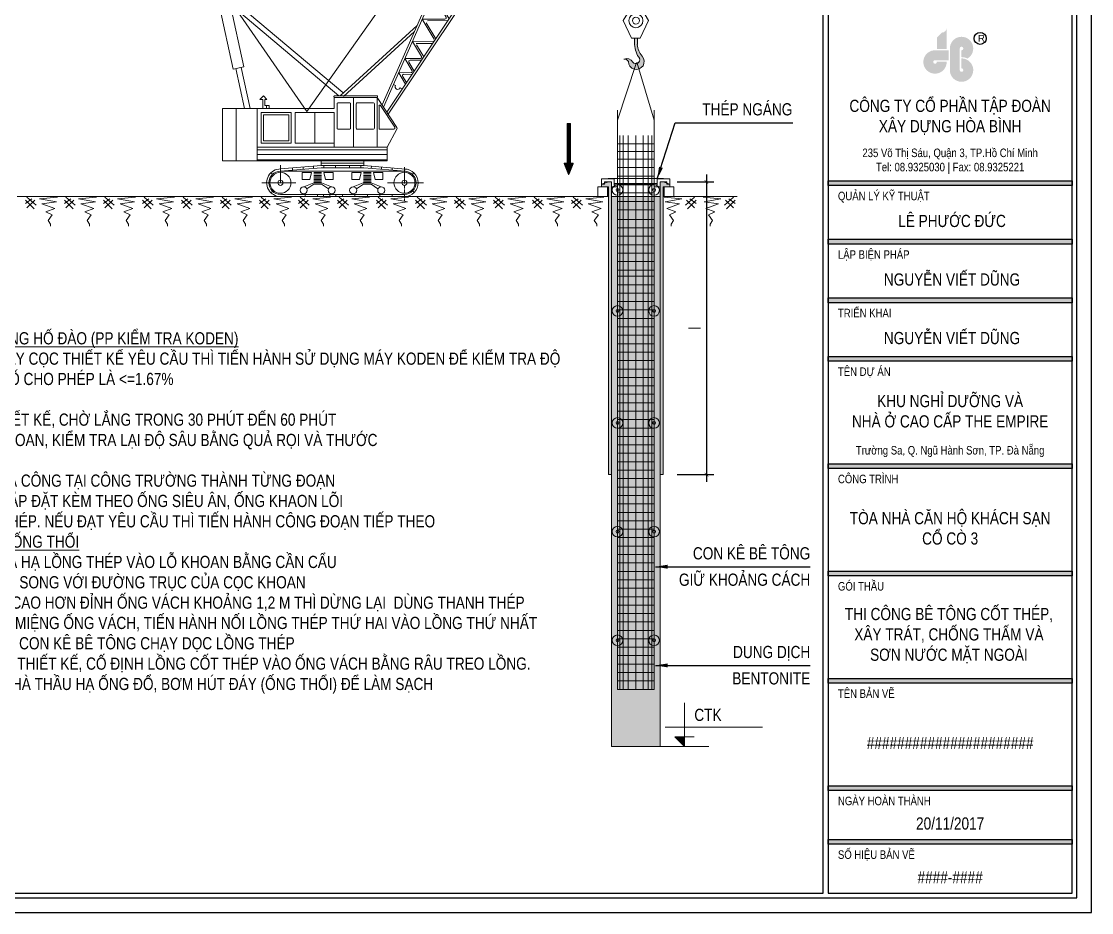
# Model space of a CAD drawing. Header units: millimetres. Extents: x -376071 to 28028791, y -269234 to 29325.
# Drawn here: x 270018 to 291958, y -148882 to -130615 of the extents above; entities that cross this region are included whole.
import ezdxf
from ezdxf.enums import TextEntityAlignment as Align

# ---------------------------------------------------------------- set-up
doc = ezdxf.new("R2010")
doc.units = ezdxf.units.MM
doc.header["$LTSCALE"] = 100
doc.linetypes.add('ACAD_ISO10W100', pattern=[18.5, 12, -3, 0.5, -3])
doc.linetypes.add('CONTINOUS', pattern=[0])
for name, color, linetype, lineweight in [('02. leader', 8, 'CONTINOUS', 5), ('02. NET BAO', 7, 'CONTINOUS', 13), ('02. Net dam', 7, 'CONTINOUS', 13), ('02. Net dim', 8, 'CONTINOUS', 0), ('02. net manh', 8, 'CONTINOUS', 0), ('0_TEXT', 7, 'Continuous', 15)]:
    doc.layers.add(name, color=color, linetype=linetype, lineweight=lineweight)
doc.layers.add('03. HATCH 01', color=8, linetype='Continuous')
doc.layers.add('03. HATCH 03', color=5, linetype='Continuous')
doc.styles.add('Arial 0.8', font='arial_0.ttf', dxfattribs={"width": 0.8, "height": 250})
doc.styles.add('DIM', font='vnsimli.shx', dxfattribs={"width": 0.6})
doc.dimstyles.new('1-100', dxfattribs={"dimscale": 100, "dimtxt": 2.5, "dimasz": 0.75, "dimexe": 1.5, "dimexo": 0.5, "dimgap": 1.2, "dimtad": 1, "dimtoh": 1, "dimdec": 0, "dimzin": 0, "dimdsep": 46, "dimtxsty": 'DIM', "dimblk": 'ARCHTICK', "dimcen": 0.09, "dimdle": 1.5, "dimclrd": 8, "dimclre": 8, "dimclrt": 7, "dimadec": 0, "dimazin": 0, "dimtfac": 1, "dimtdec": 0, "dimtix": 1, "dimtofl": 0, "dimtmove": 0, "dimatfit": 3, "dimfxl": 6, "dimfxlon": 1, "dimtolj": 1, "dimtzin": 0, "dimarcsym": 0})
doc.dimstyles.new('KT1', dxfattribs={"dimtxt": 250, "dimasz": 1000, "dimexe": 100, "dimexo": 100, "dimgap": 50, "dimtad": 1, "dimdec": 0, "dimzin": 2, "dimdsep": 46, "dimtxsty": 'Standard', "dimblk2": 'OBLIQUE', "dimcen": 0.09, "dimdle": 100, "dimclrt": 2, "dimadec": 0, "dimazin": 0, "dimtfac": 1, "dimtdec": 0, "dimtofl": 0, "dimtmove": 0, "dimatfit": 3, "dimfxl": 1, "dimtolj": 1, "dimtzin": 2, "dimarcsym": 0})

# ---------------------------------------------------------------- blocks, each defined once
blk = doc.blocks.new('_ArchTick')
at = {"color": 0, "linetype": 'ByBlock', "const_width": 0.15}
blk.add_lwpolyline([(-0.5, -0.5), (0.5, 0.5)], dxfattribs=at)
blk = doc.blocks.new('*D161')
at = {"layer": '02. Net dim', "color": 8, "lineweight": -2, "transparency": 16777216}
for p, q in [((284062, -133754), (284062, -140054)), ((283462, -133904), (284212, -133904)), ((283462, -139904), (284212, -139904))]:
    blk.add_line(p, q, dxfattribs=at)
at = {"layer": 'Defpoints', "color": 0, "lineweight": 0, "transparency": 16777216}
for p in [(283173, -133904), (283173, -139904), (284062, -139904)]:
    blk.add_point(p, dxfattribs=at)
at = {"layer": '02. Net dim', "color": 8, "lineweight": -2, "transparency": 16777216, "xscale": 75, "yscale": 75, "zscale": 75}
for p, rotation in [((284062, -133904), 90), ((284062, -139904), 270)]:
    blk.add_blockref('_ArchTick', p, dxfattribs=dict(at, rotation=rotation))
at = {"layer": '02. Net dim', "color": 7, "lineweight": 0, "transparency": 16777216, "insert": (283817, -136904), "char_height": 250, "attachment_point": 5, "rotation": 90, "style": 'DIM'}
blk.add_mtext('\\A1;l', dxfattribs=at)
blk = doc.blocks.new('May co so')
at = {"layer": '02. net manh'}
h = blk.add_hatch(dxfattribs=at)
h.set_pattern_fill('ANSI37', color=256, scale=1.08, style=0)
h.set_pattern_definition([(45, (-11703.69094, -33052.00255), (-0.09545941546, 0.09545941546), []), (135, (-11703.69094, -33052.00255), (-0.09545941546, -0.09545941546), [])])
h.paths.add_polyline_path([(7404, 2646, 0.413975), (7418, 2875, -0.167509), (7318, 3113), (7318, 3243), (7288, 3243), (7262, 3243), (7262, 3113, 0.166919), (7365, 2830, -0.37486), (7318, 2731)])
h.paths.add_polyline_path([(7318, 2731, -0.325623), (7223, 2753, 0.383868), (7044, 2815, -0.345642), (7134, 2767, 0.646507), (7404, 2646)])
at = {"lineweight": 0}
for p, q in [((7288, 10999), (7288, 3804)), ((7147, 3804), (7029, 3608)), ((7147, 3804), (7288, 3804)), ((7429, 3804), (7288, 3804)), ((7429, 3804), (7546, 3608)), ((7029, 3608), (7199, 3243)), ((7546, 3608), (7377, 3243)), ((7199, 3243), (7288, 3243)), ((7377, 3243), (7288, 3243))]:
    blk.add_line(p, q, dxfattribs=at)
at = {"layer": '02. NET BAO'}
for p, q in [((543, 1745), (7140, 11048)), ((555, 5475), (7140, 11048)), ((5571, 8698), (7140, 11048)), ((6145, 8383), (7282, 10969)), ((3124, 4234), (5568, 8694)), ((3698, 3919), (6143, 8379)), ((-1263, 4137), (574, 5725)), ((-1227, 4168), (631, 5576)), ((-1084, 3889), (771, 5495)), ((2087, 1877), (3122, 4231)), ((-1014, 4063), (1277, 2131)), ((-969, 2611), (-1250, 3896)), ((-1031, 3941), (1197, 2061)), ((-748, 2659), (-1029, 3944)), ((-949, 3895), (543, 1745)), ((3696, 3916), (2209, 1689)), ((1222, 2061), (2803, 3505)), ((1296, 2050), (2750, 3384)), ((7262, 3113), (7262, 3243)), ((7318, 3113), (7318, 3243)), ((-748, 2659), (-969, 2611)), ((-620, 1807), (-804, 2647)), ((-736, 1807), (-914, 2623)), ((1103, 2033), (1097, 2044)), ((1103, 2033), (1103, 1807)), ((1106, 2061), (1982, 2061)), ((1985, 2033), (1984, 2035)), ((1985, 2033), (1991, 2044)), ((2387, 1415), (1985, 2033)), ((-1184, 1807), (1103, 1807)), ((-1184, 733), (-1184, 1807)), ((2191, 1013), (2389, 1381)), ((2191, 733), (2191, 1013)), ((-1184, 733), (2191, 733)), ((832, 636), (2, 565)), ((832, 636), (1711, 636)), ((1711, 636), (2567, 563)), ((0, 0), (2543, 0))]:
    blk.add_line(p, q, dxfattribs=at)
for centre in [(653, 5594), (-1162, 4022)]:
    blk.add_circle(centre, 154, dxfattribs=at)
for centre, radius, start, end in [((7726, 3122), 464, 181.0451, 218.9506), ((7713, 3140), 397, 183.8282, 221.6445), ((7296, 2767), 162, 180, 42.0247), ((7099, 2685), 142, 28.7217, 112.7224), ((7058, 2734), 82.6, 23.8169, 100.0862), ((7285, 2808), 83.1, 221.3405, 15.6823), ((1106, 2050), 11.3, 90, 210), ((1982, 2050), 11.3, 330, 90), ((2359, 1397), 33.9, 331.7781, 33.0884), ((0, 283), 283, 89.4934, 270), ((2543, 281), 283, 270, 90)]:
    blk.add_arc(centre, radius, start, end, dxfattribs=at)
at = {"layer": '02. net manh'}
for p, q in [((5608, 8673), (6696, 10302)), ((6104, 8401), (6889, 10187)), ((3163, 4213), (5608, 8673)), ((5963, 8334), (5567, 8598)), ((6061, 8323), (5592, 8635)), ((6085, 8366), (5613, 8681)), ((6104, 8401), (5711, 8663)), ((3659, 3941), (6104, 8401)), ((6039, 8283), (6039, 8283)), ((4585, 6467), (4937, 6274)), ((4610, 6498), (4956, 6308)), ((2116, 1831), (3163, 4213)), ((3183, 4248), (3797, 4290)), ((3214, 4185), (3659, 3941)), ((3221, 4217), (3832, 4258)), ((3200, 4147), (3637, 3908)), ((3659, 3941), (2182, 1730)), ((2783, 3139), (3103, 3139)), ((2505, 2470), (2586, 2335)), ((2359, 2277), (2320, 2294)), ((2454, 2225), (2493, 2204)), ((-350, 2061), (-419, 1992)), ((-419, 1992), (-363, 1992)), ((-363, 1992), (-363, 1807)), ((-281, 1992), (-350, 2061)), ((-322, 1992), (-281, 1992)), ((-322, 1868), (-322, 1992)), ((1103, 2033), (1985, 2033)), ((1496, 2033), (1496, 1013)), ((1985, 2033), (1985, 1013)), ((-906, 1807), (-906, 733)), ((-480, 1807), (-480, 733)), ((-229, 1868), (-322, 1868)), ((-282, 1807), (-282, 1868)), ((-229, 1807), (-229, 1868)), ((1160, 1903), (1160, 1401)), ((1177, 1920), (1423, 1920)), ((1440, 1903), (1440, 1401)), ((1553, 1903), (1553, 1401)), ((1570, 1920), (1911, 1920)), ((1928, 1903), (1928, 1401)), ((2022, 1858), (2022, 1384)), ((2345, 1419), (2053, 1867)), ((-396, 1722), (219, 1722)), ((-396, 1722), (-396, 1097)), ((-350, 1677), (174, 1677)), ((-350, 1677), (-350, 1143)), ((174, 1677), (174, 1143)), ((219, 1722), (219, 1097)), ((304, 1722), (1103, 1722)), ((304, 1722), (304, 1097)), ((704, 1722), (704, 1097)), ((1103, 1722), (1103, 1013)), ((1177, 1384), (1423, 1384)), ((1570, 1384), (1911, 1384)), ((2022, 1384), (2326, 1384)), ((-396, 1097), (219, 1097)), ((-350, 1143), (174, 1143)), ((304, 1097), (1103, 1097)), ((-480, 1013), (2191, 1013)), ((-480, 956), (2191, 956)), ((-480, 859), (2191, 859)), ((-480, 750), (2191, 750)), ((832, 733), (832, 636)), ((832, 687), (1711, 687)), ((1711, 733), (1711, 636)), ((-196, 485), (-161, 456)), ((0, 519), (2543, 519)), ((835, 591), (2, 520)), ((2, 565), (2, 519)), ((250, 586), (250, 541)), ((468, 605), (468, 559)), ((675, 622), (680, 577)), ((684, 491), (840, 491)), ((684, 463), (840, 463)), ((832, 590), (1711, 590)), ((893, 636), (893, 590)), ((1129, 636), (1129, 590)), ((1415, 636), (1415, 590)), ((1650, 636), (1650, 590)), ((1859, 491), (1703, 491)), ((1859, 463), (1703, 463)), ((1708, 591), (2563, 518)), ((1868, 622), (1863, 577)), ((2075, 605), (2075, 559)), ((2293, 586), (2293, 541)), ((2541, 565), (2541, 519)), ((2739, 485), (2704, 456)), ((-283, 281), (-237, 281)), ((683, 282), (477, 200)), ((543, 157), (684, 253)), ((683, 282), (845, 282)), ((684, 434), (840, 434)), ((684, 406), (840, 406)), ((684, 378), (840, 378)), ((684, 349), (840, 349)), ((684, 321), (840, 321)), ((684, 293), (840, 293)), ((684, 253), (843, 253)), ((984, 157), (843, 253)), ((845, 282), (1050, 200)), ((1698, 282), (1493, 200)), ((1559, 157), (1700, 253)), ((1861, 282), (1698, 282)), ((1859, 253), (1700, 253)), ((1859, 434), (1703, 434)), ((1859, 406), (1703, 406)), ((1859, 378), (1703, 378)), ((1859, 349), (1703, 349)), ((1859, 321), (1703, 321)), ((1859, 293), (1703, 293)), ((2000, 157), (1859, 253)), ((1861, 282), (2066, 200)), ((2826, 281), (2780, 281)), ((-195, 77), (-160, 106)), ((0, 44), (2543, 44)), ((506, 1), (506, 47)), ((760, 1), (760, 47)), ((881, -1), (881, 45)), ((1014, 1), (1014, 47)), ((1135, -1), (1135, 45)), ((1272, 1), (1272, 47)), ((1529, 1), (1529, 47)), ((1783, 1), (1783, 47)), ((2037, 1), (2037, 47)), ((2292, 1), (2292, 47)), ((2546, 1), (2546, 47)), ((2743, 82), (2713, 111))]:
    blk.add_line(p, q, dxfattribs=at)
at = {"layer": '02. net manh', "ltscale": 0.05}
for p, q in [((0, 281), (0, 641)), ((2543, 281), (2543, 600)), ((-381, 281), (313, 281)), ((2197, 281), (2934, 281))]:
    blk.add_line(p, q, dxfattribs=at)
at = {"layer": '02. net manh'}
for points in [[(6889, 10187), (6617, 10184), (6752, 9957)], [(6694, 10120), (6789, 9960)], [(6874, 10153), (6711, 10151)], [(6735, 9926), (6443, 9922), (6611, 9638)], [(6759, 9892), (6537, 9890)], [(6777, 9926), (6770, 9926)], [(6770, 9926), (6772, 9922)], [(6520, 9859), (6649, 9641)], [(6592, 9604), (6226, 9600), (6436, 9246)], [(6308, 9529), (6475, 9246)], [(6618, 9571), (6329, 9567)], [(6631, 9605), (6632, 9603)], [(6633, 9605), (6631, 9605)], [(6414, 9208), (5963, 9202), (6203, 8797)], [(6044, 9131), (6263, 8763)], [(6444, 9174), (6066, 9170)], [(6179, 8754), (5658, 8748)], [(6244, 8721), (5727, 8715)], [(5947, 8282), (5392, 8275), (5701, 7754)], [(5476, 8200), (5745, 7746)], [(6020, 8249), (5500, 8243)], [(6039, 8283), (6039, 8283)], [(5677, 7711), (5079, 7704), (5388, 7183)], [(5163, 7629), (5432, 7175)], [(5707, 7678), (5187, 7672)], [(5364, 7140), (4765, 7133), (5075, 6612)], [(4850, 7058), (5119, 6604)], [(5394, 7107), (4873, 7100)], [(4472, 6529), (4762, 6041)], [(5051, 6569), (4493, 6562)], [(4562, 6444), (4806, 6033)], [(5081, 6535), (4618, 6530)], [(4738, 5998), (4139, 5991), (4449, 5469)], [(4768, 5964), (4247, 5958)], [(4223, 5916), (4492, 5462)], [(4425, 5427), (3826, 5420), (4135, 4898)], [(3910, 5344), (4179, 4891)], [(4455, 5393), (3934, 5387)], [(4111, 4856), (3513, 4849), (3819, 4332)], [(3597, 4773), (3866, 4320)], [(4142, 4822), (3621, 4816)], [(3785, 4390), (3819, 4332)], [(3130, 4138), (3396, 3677)], [(3177, 4124), (3457, 3639)], [(3374, 3638), (2908, 3632), (3151, 3223)], [(2990, 3560), (3185, 3231)], [(3434, 3605), (3012, 3600)], [(3129, 3184), (2709, 3179), (2892, 2870)], [(2790, 3108), (2937, 2861)], [(2871, 2831), (2554, 2828), (2701, 2579)], [(2635, 2756), (2745, 2572)], [(2895, 2798), (2657, 2795)], [(2918, 2832), (2915, 2832)], [(2915, 2832), (2916, 2829)], [(2680, 2540), (2426, 2537), (2565, 2303)], [(2701, 2507), (2525, 2504)]]:
    blk.add_lwpolyline(points, dxfattribs=at)
for points in [[(638, 491), (600, 349), (444, 349), (444, 491)], [(887, 491), (924, 349), (1081, 349), (1081, 491)], [(1656, 491), (1619, 349), (1462, 349), (1462, 491)], [(1906, 491), (1943, 349), (2099, 349), (2099, 491)]]:
    blk.add_lwpolyline(points, close=True, dxfattribs=at)
for centre, radius in [((7206, 10999), 82.1), ((7206, 10999), 10.9), ((6928, 10491), 45), ((645, 5532), 96), ((645, 5532), 27.8), ((-1162, 4022), 96), ((7288, 3605), 144), ((7288, 3605), 70.9), ((0, 281), 215), ((2543, 281), 215), ((0, 281), 53.6), ((2543, 281), 53.6), ((476, 127), 72.7), ((1051, 127), 72.7), ((1492, 127), 72.7), ((2067, 127), 72.7)]:
    blk.add_circle(centre, radius, dxfattribs=at)
for centre, radius, start, end in [((6765, 10199), 124, 354.554, 123.7573), ((6712, 10131), 20.3, 90.6789, 210.6789), ((6537, 9869), 20.3, 90.6789, 210.6789), ((6734, 9946), 20.3, 270.6789, 30.6789), ((6330, 9542), 25.4, 90.6789, 210.6789), ((6592, 9627), 22.6, 270.6789, 30.6789), ((6414, 9233), 25.4, 270.6789, 30.6789), ((6066, 9144), 25.4, 90.6789, 210.6789), ((6179, 8782), 28.3, 270.6789, 30.6789), ((5727, 8686), 28.3, 90.6789, 236.2679), ((5500, 8214), 28.3, 90.6789, 210.6789), ((5947, 8310), 28.3, 270.6789, 56.2679), ((5677, 7740), 28.3, 270.6789, 30.6789), ((5187, 7643), 28.3, 90.6789, 210.6789), ((4874, 7072), 28.3, 90.6789, 210.6789), ((5364, 7168), 28.3, 270.6789, 30.6789), ((5050, 6597), 28.3, 270.6789, 30.6789), ((4577, 6452), 17, 61.2679, 209.9837), ((4620, 6513), 17.3, 94.7802, 237.1667), ((4248, 5930), 28.3, 90.6789, 210.6789), ((4737, 6026), 28.3, 270.6789, 30.6789), ((3936, 5360), 29.7, 90.6789, 210.6789), ((4424, 5455), 28.3, 270.6789, 30.6789), ((4111, 4884), 28.3, 270.6789, 30.6789), ((3623, 4788), 29.7, 90.6789, 210.6789), ((3222, 4200), 17, 93.8696, 241.2679), ((3795, 4318), 28.3, 273.8696, 30.6789), ((3192, 4132), 17, 61.2679, 209.9837), ((3373, 3664), 26.3, 270.6789, 29.9837), ((2871, 2857), 25.4, 270.6789, 30.6789), ((2657, 2769), 25.4, 90.6789, 210.6789), ((2525, 2482), 22.6, 90.6789, 210.6789), ((2679, 2566), 25.4, 270.6789, 30.6789), ((2406, 2251), 54.4, 151.3307, 331.3307), ((1177, 1903), 17, 90, 180), ((1423, 1903), 17, 0, 90), ((1570, 1903), 17, 90, 180), ((1911, 1903), 17, 0, 90), ((2038, 1858), 17, 33.0884, 180), ((1177, 1401), 17, 180, 270), ((1423, 1401), 17, 270, 0), ((1570, 1401), 17, 180, 270), ((1911, 1401), 17, 270, 0), ((2326, 1406), 22.6, 270, 33.0884), ((0, 281), 237, 90, 270), ((2543, 281), 237, 270, 90)]:
    blk.add_arc(centre, radius, start, end, dxfattribs=at)
blk = doc.blocks.new('*U157')
at = {"layer": '02. net manh'}
for p, q in [((-198, 264), (-329, 166)), ((-132, 232), (-296, 75)), ((329, 296), (-37, 262)), ((-37, 262), (309, 199)), ((309, 199), (12, 158)), ((12, 158), (274, 61)), ((274, 61), (88, -8)), ((88, -8), (219, -70)), ((219, -70), (136, -180)), ((136, -180), (184, -256)), ((184, -256), (184, -297))]:
    blk.add_line(p, q, dxfattribs=at)
for points in [[(-148, 59), (-329, 232)], [(-107, 133), (-296, 297)]]:
    blk.add_lwpolyline(points, dxfattribs=at)
blk = doc.blocks.new('*U158')
at = {"color": 0, "linetype": 'ByBlock', "lineweight": -2, "transparency": 16777216}
for p in [(-11200, 0), (-10400, 0), (-9600, 0), (-8800, 0), (-8000, 0), (-7200, 0), (-6400, 0), (-5600, 0), (-4800, 0), (-4000, 0), (-3200, 0), (-2400, 0), (-1600, 0), (-800, 0), (0, 0)]:
    blk.add_blockref('*U157', p, dxfattribs=at)
blk = doc.blocks.new('*U159')
at = {"layer": '02. net manh'}
for p, q in [((-198, 264), (-329, 166)), ((-132, 232), (-296, 75)), ((329, 296), (-37, 262)), ((-37, 262), (309, 199)), ((309, 199), (12, 158)), ((12, 158), (274, 61)), ((274, 61), (88, -8)), ((88, -8), (219, -70)), ((219, -70), (136, -180)), ((136, -180), (184, -256)), ((184, -256), (184, -297))]:
    blk.add_line(p, q, dxfattribs=at)
for points in [[(-148, 59), (-329, 232)], [(-107, 133), (-296, 297)]]:
    blk.add_lwpolyline(points, dxfattribs=at)
blk = doc.blocks.new('*U160')
at = {"color": 0, "linetype": 'ByBlock', "lineweight": -2, "transparency": 16777216}
for p in [(-800, 0), (0, 0)]:
    blk.add_blockref('*U159', p, dxfattribs=at)
blk = doc.blocks.new('MC ong vach')
at = {"lineweight": 0}
h = blk.add_hatch(color=5, dxfattribs=at)
h.dxf.hatch_style = 1
h.paths.add_polyline_path([(232110, -140764), (232050, -140764), (232050, -134864), (231990, -134864), (232050, -134764), (232110, -134764)])
h.paths.add_polyline_path([(231990, -134864), (232050, -134764), (231910, -134814), (231910, -134864)])
h = blk.add_hatch(color=5, dxfattribs=at)
h.dxf.hatch_style = 1
h.paths.add_polyline_path([(233110, -140764), (233170, -140764), (233170, -134864), (233230, -134864), (233170, -134764), (233110, -134764)])
h.paths.add_polyline_path([(233230, -134864), (233170, -134764), (233310, -134814), (233310, -134864)])
at = {"lineweight": 0, "elevation": -529}
for points in [[(232030, -135064), (231830, -135064), (231830, -134864), (232030, -134864)], [(233190, -135064), (233390, -135064), (233390, -134864), (233190, -134864)]]:
    blk.add_lwpolyline(points, close=True, dxfattribs=at)
at = {"layer": '02. net manh', "lineweight": 0, "elevation": -529}
for points in [[(232050, -134864), (232050, -134864), (232050, -140764), (232110, -140764), (232110, -134764), (232050, -134764), (231910, -134814), (231910, -134864)], [(233170, -134864), (233170, -134864), (233170, -140764), (233110, -140764), (233110, -134764), (233170, -134764), (233310, -134814), (233310, -134864)]]:
    blk.add_lwpolyline(points, close=True, dxfattribs=at)
blk = doc.blocks.new('Rebar cage BP')
at = {"layer": '02. Net dam', "color": 1}
for p, q in [((-375, -6354), (-375, 207)), ((375, -6354), (375, 207)), ((-327, -6354), (-327, -315)), ((-257, -6354), (-257, -315)), ((-154, -6354), (-154, -315)), ((0, -1780), (0, -315)), ((0, -6251), (0, -366)), ((154, -6354), (154, -315)), ((257, -6354), (257, -315)), ((327, -6354), (327, -315)), ((375, -488), (-375, -488)), ((375, -640), (-375, -640)), ((375, -799), (-375, -799)), ((375, -974), (-375, -974)), ((375, -1147), (-375, -1147)), ((375, -1319), (-375, -1319)), ((375, -1492), (-375, -1492)), ((375, -1492), (-375, -1492)), ((375, -1665), (-375, -1665)), ((375, -1838), (-375, -1838)), ((375, -1838), (-375, -1838)), ((375, -2037), (-375, -2037)), ((375, -2210), (-375, -2210)), ((375, -2382), (-375, -2382)), ((375, -2555), (-375, -2555)), ((375, -2555), (-375, -2555)), ((375, -2728), (-375, -2728)), ((375, -2901), (-375, -2901)), ((375, -3074), (-375, -3074)), ((375, -3074), (-375, -3074)), ((375, -3201), (-375, -3201)), ((375, -3374), (-375, -3374)), ((375, -3547), (-375, -3547)), ((375, -3720), (-375, -3720)), ((375, -3720), (-375, -3720)), ((375, -3892), (-375, -3892)), ((375, -4065), (-375, -4065)), ((375, -4238), (-375, -4238)), ((375, -4411), (-375, -4411)), ((375, -4584), (-375, -4584)), ((375, -4756), (-375, -4756)), ((375, -4929), (-375, -4929)), ((375, -5102), (-375, -5102)), ((375, -5275), (-375, -5275)), ((375, -5448), (-375, -5448)), ((375, -5620), (-375, -5620)), ((375, -5793), (-375, -5793)), ((375, -5966), (-375, -5966)), ((375, -6139), (-375, -6139)), ((-47, -6312), (-375, -6312)), ((-375, -11668), (-375, -6354)), ((-327, -11668), (-327, -6354)), ((-257, -11668), (-257, -6354)), ((-154, -11668), (-154, -6332)), ((375, -6312), (-47, -6312)), ((0, -11668), (0, -6208)), ((154, -11668), (154, -6222)), ((257, -11668), (257, -6193)), ((327, -11668), (327, -6189)), ((375, -11668), (375, -6198)), ((52, -6484), (-375, -6484)), ((375, -6484), (52, -6484)), ((375, -6657), (-375, -6657)), ((375, -6830), (-375, -6830)), ((375, -7003), (-375, -7003)), ((375, -7176), (-375, -7176)), ((375, -7348), (-375, -7348)), ((375, -7521), (-375, -7521)), ((375, -7694), (-375, -7694)), ((375, -7867), (-375, -7867)), ((375, -8040), (-375, -8040)), ((375, -8212), (-375, -8212)), ((375, -8385), (-375, -8385)), ((375, -8558), (-375, -8558)), ((375, -8731), (-375, -8731)), ((375, -8731), (-375, -8731)), ((375, -8904), (-375, -8904)), ((375, -9076), (-375, -9076)), ((375, -9249), (-375, -9249)), ((375, -9422), (-375, -9422)), ((375, -9595), (-375, -9595)), ((375, -9768), (-375, -9768)), ((375, -9768), (-375, -9768)), ((375, -9940), (-375, -9940)), ((375, -10113), (-375, -10113)), ((375, -10286), (-375, -10286)), ((375, -10459), (-375, -10459)), ((375, -10632), (-375, -10632)), ((375, -10804), (-375, -10804)), ((375, -10977), (-375, -10977)), ((375, -11150), (-375, -11150)), ((375, -11323), (-375, -11323)), ((375, -11496), (-375, -11496)), ((375, -11668), (-375, -11668))]:
    blk.add_line(p, q, dxfattribs=at)
at = {"layer": '02. net manh'}
for centre, radius in [((-375, -1432), 109), ((-375, -1432), 30.4), ((375, -1432), 109), ((375, -1432), 30.4), ((-375, -3911), 109), ((-375, -3911), 30.4), ((375, -3911), 109), ((375, -3911), 30.4), ((-375, -6207), 109), ((375, -6207), 109), ((-375, -6207), 30.4), ((375, -6207), 30.4), ((-375, -8435), 109), ((375, -8435), 109), ((-375, -8435), 30.4), ((375, -8435), 30.4), ((-375, -10662), 109), ((-375, -10662), 30.4), ((375, -10662), 109), ((375, -10662), 30.4)]:
    blk.add_circle(centre, radius, dxfattribs=at)
blk = doc.blocks.new('_OBLIQUE')
at = {"color": 0, "linetype": 'ByBlock'}
blk.add_line((-0.5, -0.5), (0.5, 0.5), dxfattribs=at)
blk = doc.blocks.new('Ele. Tag')
at = {"layer": '02. Net dam', "lineweight": 0}
h = blk.add_hatch(color=256, dxfattribs=at)
h.dxf.hatch_style = 1
h.paths.add_polyline_path([(500, 200), (300, 200), (500, 0)])
for p, q in [((500, 0), (500, 900)), ((100, 400), (2100, 400)), ((0, 0), (1000, 0)), ((500, 200), (300, 200)), ((300, 200), (500, 0)), ((500, 200), (700, 200))]:
    blk.add_line(p, q, dxfattribs=at)
at = {"layer": '02. Net dam', "lineweight": 0, "style": 'Arial 0.8', "width": 0.8}
blk.add_attdef('CAODO', text='', height=250, dxfattribs=at).set_placement((700, 650), align=Align.MIDDLE_LEFT)
blk = doc.blocks.new('lo go hb')
at = {"linetype": 'ByBlock', "true_color": 0x047bfb}
h = blk.add_hatch(color=150, dxfattribs=at)
h.paths.add_polyline_path([(-524, 1333), (-820, 1038), (-229, 979)])
h.paths.add_polyline_path([(-229, 1629, -0.414208), (-524, 1333), (-229, 979)])
h.paths.add_polyline_path([(-229, 979), (-820, 1038), (-820, 329), (-229, 329)])
for points in [[(576, 359, -2.79063), (665, 251), (665, -174, -0.125559), (1049, -261, 1.726912), (-32, 359), (-32, -969, 2.465752), (665, -251), (665, -861, -2.79063), (576, -969)], [(-104, 249), (-943, 249, 2.465942), (-225, -448), (-835, -448, -2.792193), (-943, -359), (-104, -359)]]:
    blk.add_hatch(color=150, dxfattribs=at).paths.add_polyline_path(points)
at = {"color": 142}
blk.add_circle((1831, 979), 369, dxfattribs=at)
at = {"color": 142, "insert": (1698, 1197), "char_height": 416.19, "width": 1169.98, "attachment_point": 1}
blk.add_mtext('{\\fVNI-Helve|b0|i0|c0|p2;R}', dxfattribs=at)
blk = doc.blocks.new('Khung A3 COR3')
h = blk.add_hatch(color=256)
h.set_gradient(color1=(63, 127, 63), one_color=1, tint=1, name='INVCYLINDER')
h.paths.add_polyline_path([(366, 150), (416, 150), (416, 149), (366, 149)])
h = blk.add_hatch(color=256)
h.set_gradient(color1=(63, 127, 63), one_color=1, tint=1, name='INVCYLINDER')
h.paths.add_polyline_path([(366, 150), (416, 150), (416, 149), (366, 149)])
h = blk.add_hatch(color=256)
h.set_gradient(color1=(63, 127, 63), one_color=1, tint=1, name='INVCYLINDER')
h.paths.add_polyline_path([(366, 138), (416, 138), (416, 137), (366, 137)])
h = blk.add_hatch(color=256)
h.set_gradient(color1=(63, 127, 63), one_color=1, tint=1, name='INVCYLINDER')
h.paths.add_polyline_path([(366, 138), (416, 138), (416, 137), (366, 137)])
h = blk.add_hatch(color=256)
h.set_gradient(color1=(63, 127, 63), one_color=1, tint=1, name='INVCYLINDER')
h.paths.add_polyline_path([(366, 126), (416, 126), (416, 125), (366, 125)])
h = blk.add_hatch(color=256)
h.set_gradient(color1=(63, 127, 63), one_color=1, tint=1, name='INVCYLINDER')
h.paths.add_polyline_path([(366, 126), (416, 126), (416, 125), (366, 125)])
h = blk.add_hatch(color=256)
h.set_gradient(color1=(63, 127, 63), one_color=1, tint=1, name='INVCYLINDER')
h.paths.add_polyline_path([(366, 114), (416, 114), (416, 113), (366, 113)])
h = blk.add_hatch(color=256)
h.set_gradient(color1=(63, 127, 63), one_color=1, tint=1, name='INVCYLINDER')
h.paths.add_polyline_path([(366, 114), (416, 114), (416, 113), (366, 113)])
h = blk.add_hatch(color=256)
h.set_gradient(color1=(63, 127, 63), one_color=1, tint=1, name='INVCYLINDER')
h.paths.add_polyline_path([(366, 92), (416, 92), (416, 91), (366, 91)])
h = blk.add_hatch(color=256)
h.set_gradient(color1=(63, 127, 63), one_color=1, tint=1, name='INVCYLINDER')
h.paths.add_polyline_path([(366, 92), (416, 92), (416, 91), (366, 91)])
h = blk.add_hatch(color=256)
h.set_gradient(color1=(63, 127, 63), one_color=1, tint=1, name='INVCYLINDER')
h.paths.add_polyline_path([(366, 70), (416, 70), (416, 69), (366, 69)])
h = blk.add_hatch(color=256)
h.set_gradient(color1=(63, 127, 63), one_color=1, tint=1, name='INVCYLINDER')
h.paths.add_polyline_path([(366, 70), (416, 70), (416, 69), (366, 69)])
h = blk.add_hatch(color=256)
h.set_gradient(color1=(63, 127, 63), one_color=1, tint=1, name='INVCYLINDER')
h.paths.add_polyline_path([(366, 48), (416, 48), (416, 47), (366, 47)])
h = blk.add_hatch(color=256)
h.set_gradient(color1=(63, 127, 63), one_color=1, tint=1, name='INVCYLINDER')
h.paths.add_polyline_path([(366, 48), (416, 48), (416, 47), (366, 47)])
h = blk.add_hatch(color=256)
h.set_gradient(color1=(63, 127, 63), one_color=1, tint=1, name='INVCYLINDER')
h.paths.add_polyline_path([(366, 26), (416, 26), (416, 25), (366, 25)])
h = blk.add_hatch(color=256)
h.set_gradient(color1=(63, 127, 63), one_color=1, tint=1, name='INVCYLINDER')
h.paths.add_polyline_path([(366, 26), (416, 26), (416, 25), (366, 25)])
h = blk.add_hatch(color=256)
h.set_gradient(color1=(63, 127, 63), one_color=1, tint=1, name='INVCYLINDER')
h.paths.add_polyline_path([(366, 15), (416, 15), (416, 14), (366, 14)])
h = blk.add_hatch(color=256)
h.set_gradient(color1=(63, 127, 63), one_color=1, tint=1, name='INVCYLINDER')
h.paths.add_polyline_path([(366, 15), (416, 15), (416, 14), (366, 14)])
at = {"ltscale": 2000}
for points in [[(420, 0), (420, 297), (0, 297), (0, 0)], [(417, 3), (417, 294), (3, 294), (3, 3)], [(365, 4), (365, 293), (4, 293), (4, 4)], [(416, 293), (366, 293), (366, 4), (416, 4)]]:
    blk.add_lwpolyline(points, close=True, dxfattribs=at)
at = {"color": 7, "flags": 128}
for points in [[(366, 150), (416, 150), (416, 149), (366, 149), (366, 150)], [(366, 150), (416, 150), (416, 149), (366, 149), (366, 150)], [(366, 138), (416, 138), (416, 137), (366, 137), (366, 138)], [(366, 138), (416, 138), (416, 137), (366, 137), (366, 138)], [(366, 126), (416, 126), (416, 125), (366, 125), (366, 126)], [(366, 126), (416, 126), (416, 125), (366, 125), (366, 126)], [(366, 114), (416, 114), (416, 113), (366, 113), (366, 114)], [(366, 114), (416, 114), (416, 113), (366, 113), (366, 114)], [(366, 92), (416, 92), (416, 91), (366, 91), (366, 92)], [(366, 92), (416, 92), (416, 91), (366, 91), (366, 92)], [(366, 70), (416, 70), (416, 69), (366, 69), (366, 70)], [(366, 70), (416, 70), (416, 69), (366, 69), (366, 70)], [(366, 48), (416, 48), (416, 47), (366, 47), (366, 48)], [(366, 48), (416, 48), (416, 47), (366, 47), (366, 48)], [(366, 26), (416, 26), (416, 25), (366, 25), (366, 26)], [(366, 26), (416, 26), (416, 25), (366, 25), (366, 26)], [(366, 15), (416, 15), (416, 14), (366, 14), (366, 15)], [(366, 15), (416, 15), (416, 14), (366, 14), (366, 15)]]:
    blk.add_lwpolyline(points, dxfattribs=at)
at = {"color": 7, "lineweight": 0, "xscale": 0.003336270388982869, "yscale": 0.003336270388982869, "zscale": 0.003336270388982869}
blk.add_blockref('lo go hb', (391.05, 175.92), dxfattribs=at)
at = {"style": 'Arial 0.8', "width": 0.8}
blk.add_attdef('TENBANVE_001', (387.9, 33.5), '', height=2.5, dxfattribs=at)
blk.add_attdef('SOHIEU', text='', height=2.5, dxfattribs=at).set_placement((391, 7.25), align=Align.MIDDLE_CENTER)
at = {"layer": '03. HATCH 03', "color": 7, "lineweight": 15, "char_height": 1.75, "width": 23.1325, "attachment_point": 1, "style": 'Arial 0.8'}
for s, insert in [('QUẢN LÝ KỸ THUẬT', (368, 147.76)), ('LẬP BIỆN PHÁP', (368, 135.76)), ('TRIỂN KHAI', (368, 123.76)), ('\\pt15.75;TÊN DỰ ÁN', (368, 111.76)), ('\\pt15.75;CÔNG TRÌNH', (368, 89.76)), ('\\pt15.75;GÓI THẦU', (368, 67.76)), ('\\pt15.75;TÊN BẢN VẼ', (368, 45.76)), ('\\pt15.75;NGÀY HOÀN THÀNH', (368, 23.76)), ('\\pt15.75;SỐ HIỆU BẢN VẼ', (368, 12.76))]:
    blk.add_mtext(s, dxfattribs=dict(at, insert=insert))
at = {"layer": '0_TEXT', "color": 7, "lineweight": 15, "attachment_point": 5, "style": 'Arial 0.8'}
for s, insert, char_height, width in [('CÔNG TY CỔ PHẦN TẬP ĐOÀN \\PXÂY DỰNG HÒA BÌNH', (391, 163), 2.5, 50), ('\\pt40.25;235 Võ Thị Sáu, Quận 3, TP.Hồ Chí Minh \\PTel: 08.9325030 | Fax: 08.9325221', (391, 154), 1.75, 50), ('^ILÊ PHƯỚC ĐỨC', (391, 141.75), 2.5, 50), ('^INGUYỄN VIẾT DŨNG', (391, 129.75), 2.5, 50), ('^INGUYỄN VIẾT DŨNG', (391, 117.75), 2.5, 50), ('KHU NGHỈ DƯỠNG VÀ \\PNHÀ Ở CAO CẤP THE EMPIRE', (391, 102.75), 2.5, 50), ('Trường Sa, Q. Ngũ Hành Sơn, TP. Đà Nẵng', (391, 94.5), 1.75, 50), ('TÒA NHÀ CĂN HỘ KHÁCH SẠN \\PCỔ CÒ 3', (391, 78.75), 2.5, 50), ('THI CÔNG BÊ TÔNG CỐT THÉP, XÂY TRÁT, CHỐNG THẤM VÀ SƠN NƯỚC MẶT NGOÀI', (390.75, 56.75), 2.5, 45.5), ('20/11/2017', (391, 18.25), 2.5, 50)]:
    blk.add_mtext(s, dxfattribs=dict(at, insert=insert, char_height=char_height, width=width))

msp = doc.modelspace()

# ---------------------------------------------------------------- hatches: boundary and pattern name
at = {"layer": '02. net manh'}
h = msp.add_hatch(dxfattribs=at)
h.set_pattern_fill('ANSI37', color=0, scale=3.456, style=0)
h.set_pattern_definition([(45, (272515.2934, -151299.99883), (-0.3054701295, 0.3054701295), []), (135, (272515.2934, -151299.99883), (-0.3054701295, -0.3054701295), [])])
h.paths.add_polyline_path([(281203.7, -133519.2), (281145, -133519.2), (281238.2, -133752.6), (281331.5, -133519.2), (281272.8, -133519.2), (281272.8, -132710.4), (281203.7, -132710.4)])
at = {"layer": '03. HATCH 01'}
h = msp.add_hatch(dxfattribs=at)
h.set_pattern_fill('MUDST', color=8, scale=10, style=0)
h.set_pattern_definition([(0, (39224.46, 923.185), (127, 63.5), [63.5, -63.5, 0, -63.5, 0, -63.5])])
h.paths.add_polyline_path([(282113.4, -145479.1), (283113.4, -145479.1), (283113.4, -134204.3), (282113.4, -134204.3)])

# ---------------------------------------------------------------- linework, layer by layer
at = {"layer": '02. Net dam'}
for p, q in [((269930.3, -134204.4, -528.7), (282053.4, -134204.3, -528.7)), ((283173.4, -134204.3, -528.7), (284691.3, -134204.3, -528.7))]:
    msp.add_line(p, q, dxfattribs=at)
at = {"layer": '02. Net dam', "lineweight": 0, "const_width": 20, "elevation": -528.7}
msp.add_lwpolyline([(282043.4, -133834.3), (283183.4, -133834.3)], dxfattribs=at)
at = {"layer": '02. Net dam', "lineweight": 0, "elevation": -528.7}
for points in [[(281973.4, -133954.3), (281913.4, -133954.3), (281913.4, -133844.3), (282173.4, -133844.3), (282173.4, -133964.3), (282233.4, -133964.3), (282233.4, -134004.3), (282113.4, -134004.3), (282113.4, -133904.3), (281973.4, -133904.3)], [(282173.4, -133964.3), (283053.4, -133964.3), (283053.4, -133934.3), (282173.4, -133934.3)], [(283253.4, -133954.3), (283313.4, -133954.3), (283313.4, -133844.3), (283053.4, -133844.3), (283053.4, -133964.3), (282993.4, -133964.3), (282993.4, -134004.3), (283113.4, -134004.3), (283113.4, -133904.3), (283253.4, -133904.3)], [(282113.4, -145479.1), (283113.4, -145479.1), (283113.4, -134204.3), (282113.4, -134204.3)]]:
    msp.add_lwpolyline(points, close=True, dxfattribs=at)
at = {"layer": '02. net manh', "ltscale": 50}
for p, q in [((282620.2, -131478.1, -528.7), (282238.5, -132638.2, -528.7)), ((282633.6, -131451.5, -528.7), (282988.3, -132638.2, -528.7))]:
    msp.add_line(p, q, dxfattribs=at)
at = {"layer": '02. net manh', "color": 7}
for p, q in [((281203.7, -132710.4, -528.7), (281272.8, -132710.4, -528.7)), ((281203.7, -132710.4, -528.7), (281203.7, -133519.2, -528.7)), ((281272.8, -132710.4, -528.7), (281272.8, -133519.2, -528.7)), ((281203.7, -133519.2, -528.7), (281145, -133519.2, -528.7)), ((281145, -133519.2, -528.7), (281238.2, -133752.6, -528.7)), ((281331.5, -133519.2, -528.7), (281238.2, -133752.6, -528.7)), ((281272.8, -133519.2, -528.7), (281331.5, -133519.2, -528.7))]:
    msp.add_line(p, q, dxfattribs=at)
at = {"layer": '02. net manh', "color": 8, "linetype": 'ACAD_ISO10W100', "ltscale": 0.05}
msp.add_line((277871.1, -133603, -528.7), (277871.1, -134302.7, -528.7), dxfattribs=at)

# ---------------------------------------------------------------- block references
ref = msp.add_blockref('Khung A3 COR3', (249958.2, -148881.7, -881.1), dxfattribs=dict(xscale=100, yscale=100, zscale=100))
ref.add_attrib('SOHIEU', '####-####', dxfattribs={"height": 250, "style": 'Arial 0.8', "width": 0.8}).set_placement((289058.2, -148156.7, -881.1), align=Align.MIDDLE_CENTER)
ref.add_attrib('TENBANVE_001', '######################', (287349.3, -145531.7, -881.1), dxfattribs={"height": 250, "style": 'Arial 0.8', "width": 0.8})
at = {"lineweight": 0}
for name, p in [('May co so', (275328.1, -134204.4, -528.7)), ('MC ong vach', (50003.9, 859.8)), ('*U158', (281627.6, -134513, -1057.4))]:
    msp.add_blockref(name, p, dxfattribs=at)
at = {"lineweight": 0, "xscale": -1}
msp.add_blockref('*U160', (283522.6, -134512.9, -1057.4), dxfattribs=at)
at = {"layer": '02. Net dam', "lineweight": 0}
msp.add_blockref('Rebar cage BP', (282613.4, -132638.2, -528.7), dxfattribs=at)
msp.add_blockref('Ele. Tag', (283113.4, -145479.1, -528.7), dxfattribs=at).add_auto_attribs({'CAODO': 'CTK'})

# ---------------------------------------------------------------- texts
at = {"lineweight": 0, "char_height": 250, "attachment_point": 3, "style": 'Arial 0.8'}
for s, insert in [('THÉP NGÁNG ', (285823.7, -132291.6, -1586.1)), ('CON KÊ BÊ TÔNG', (286190.3, -141392.5, -1057.4)), ('GIỮ KHOẢNG CÁCH', (286190.3, -141933.2, -1057.4)), ('DUNG DỊCH', (286190.3, -143415.2, -1057.4)), ('BENTONITE', (286190.3, -143956, -1057.4))]:
    msp.add_mtext(s, dxfattribs=dict(at, insert=insert))
at = {"lineweight": 0, "insert": (265120.3, -136985.3, -528.7), "char_height": 250, "width": 15923.478, "attachment_point": 1, "style": 'Arial 0.8'}
msp.add_mtext('{\\LBƯỚC 5: KIỂM TRA ĐỘ THẮNG ĐỨNG HỐ ĐÀO (PP KIỂM TRA KODEN)\\P}- SAU KHI NGHIỆM THU CAO ĐỘ ĐÁY CỌC THIẾT KẾ YÊU CẦU THÌ TIẾN HÀNH SỬ DỤNG MÁY KODEN ĐỂ KIỂM TRA ĐỘ THẲNG ĐỨNG CỦA CỌC; ĐỘ SAI SỐ CHO PHÉP LÀ <=1.67%\\P{\\LBƯỚC 6: VÉT LẮNG\\P}- SAU KHI KHOAN ĐẾN ĐỘ SÂU THIẾT KẾ, CHỜ LẮNG TRONG 30 PHÚT ĐẾN 60 PHÚT\\P- DÙNG GẦU VÉT LÀM SẠCH HỐ KHOAN, KIỂM TRA LẠI ĐỘ SÂU BẰNG QUẢ RỌI VÀ THƯỚC\\P{\\LBƯỚC 7: NGHIỆM THU LỒNG THÉP\\P}- LỒNG THÉP ĐƯỢC NHÀ THẦU GIA CÔNG TẠI CÔNG TRƯỜNG THÀNH TỪNG ĐOẠN\\P- TRÊN TỪNG ĐOẠN LỒNG THÉP LẮP ĐẶT KÈM THEO ỐNG SIÊU ÂN, ỐNG KHAON LÕI\\P- TIẾN HÀNH NGHIỆM THU LỒNG THÉP. NẾU ĐẠT YÊU CẦU THÌ TIẾN HÀNH CÔNG ĐOẠN TIẾP THEO\\P{\\LBƯỚC 8: HẠ LỒNG THÉP ỐNG ĐỔ, ỐNG THỔI\\P}- VẬN CHUYỂN LỒNG CỐT THÉP VÀ HẠ LỒNG THÉP VÀO LỖ KHOAN BẰNG CẦN CẨU\\P- LỒNG CỐT THÉP ĐƯỢC HẠ SONG SONG VỚI ĐƯỜNG TRỤC CỦA CỌC KHOAN\\P- KHI ĐỈNH LỒNG THÉP THỨ NHẤT CAO HƠN ĐỈNH ỐNG VÁCH KHOẢNG 1,2 M THÌ DỪNG LẠI  DÙNG THANH THÉP NGÁNG QUA CỐT GIÁ VÀ GÁC LÊN MIỆNG ỐNG VÁCH, TIẾN HÀNH NỐI LỒNG THÉP THỨ HAI VÀO LỒNG THỨ NHẤT\\P- ĐẢM BẢO LỚP BẢO VỆ BẰNG CÁC CON KÊ BÊ TÔNG CHẠY DỌC LỒNG THÉP\\P- HẠ LỒNG CỐT THÉP ĐẾN ĐỘ SÂU THIẾT KẾ, CỐ ĐỊNH LỒNG CỐT THÉP VÀO ỐNG VÁCH BẰNG RÂU TREO LỒNG.\\P- SAU KHI HẠ XONG LỒNG THÉP, NHÀ THẦU HẠ ỐNG ĐỔ, BƠM HÚT ĐÁY (ỐNG THỔI) ĐỂ LÀM SẠCH\\PĐÁY HỐ KHOAN.', dxfattribs=at)

# ---------------------------------------------------------------- dimensions: what is measured, and where the dimension line sits
at = {"layer": '02. Net dim', "lineweight": 0}
dim = msp.add_aligned_dim(p1=(283173.4, -133904.3, -528.7), p2=(283173.4, -139904.3, -528.7), distance=888.1, text='l', dimstyle='1-100', dxfattribs=at)
dim.commit()
dim.dimension.update_dxf_attribs({"geometry": '*D161', "text_midpoint": (283816.5, -136904.3, -528.7)})

# ---------------------------------------------------------------- leaders
at = {"layer": '02. leader'}
for points in [[(283053.4, -133844.3, -1057.4), (283418.9, -132691.8, -1057.4), (285833.4, -132691.8, -1057.4)], [(283019.2, -141792.6, -528.7), (284116.1, -141792.6, -528.7), (286186.9, -141792.6, -528.7)], [(283019.2, -143815.4, -528.7), (284116.1, -143815.4, -528.7), (286186.9, -143815.4, -528.7)]]:
    msp.add_leader(points, dimstyle='KT1', override={"dimasz": 250, "dimfxl": 0.18, "dimarcsym": 1}, dxfattribs=at)

doc.saveas('drawing.dxf')
